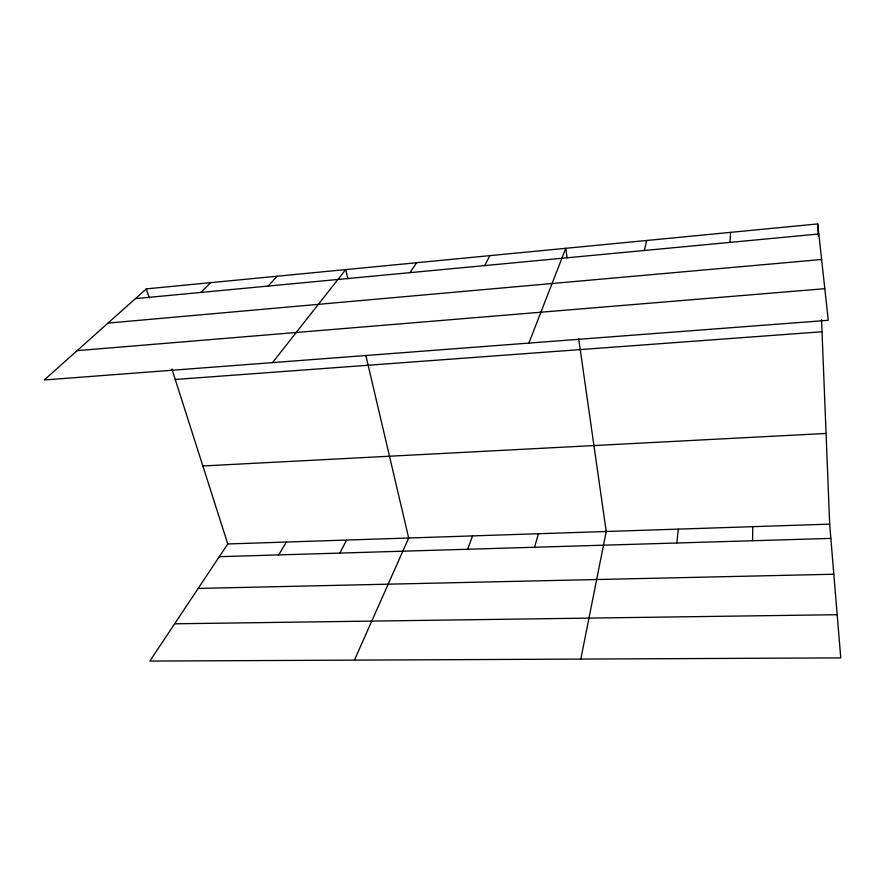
<?xml version="1.0" encoding="UTF-8"?>
<svg xmlns="http://www.w3.org/2000/svg" width="885" height="885" viewBox="0 0 885 885"><rect width="100%" height="100%" fill="white"/><g stroke="black" fill="none" stroke-linecap="round" stroke-linejoin="round"><path stroke-width="1.33" d="M752.56 540.735L752.77 526.675M729.948 242.39L730.634 232.357M676.815 543.003L678.33 529.13M580.803 659.093L606.225 531.509L578.702 338.878M644.357 250.488L646.703 240.477M534.562 547.251L538.401 533.732M467.7 549.253L472.579 535.901M528.898 343.092L565.758 248.309L567.119 257.834M354.42 660.133L408.682 538.014L365.947 355.87M339.851 553.081L346.632 540.049M484.648 265.589L489.914 255.643M278.709 554.906L286.353 542.04M410.043 272.646L416.603 262.734M171.922 369.023L227.755 543.965L149.842 661.073L840.75 657.887L829.676 524.141L821.534 319.585M272.525 362.607L345.703 269.593L347.871 278.819M268.21 286.065L277.105 276.231M200.751 292.448L210.685 282.658M146.346 288.875L44.25 379.986L828.271 320.304L817.729 223.927L146.346 288.875L149.211 297.858M135.438 298.621L818.835 233.983M108.003 323.091L821.623 259.493M77.128 350.648L824.809 288.687M175.263 379.477L822.021 331.753M202.864 465.964L826.07 433.451M227.755 543.965L829.676 524.141M219.292 556.687L830.86 538.39M198.174 588.425L833.825 574.243M174.633 623.803L837.177 614.699M817.729 223.927L818.227 236.328"/></g></svg>
